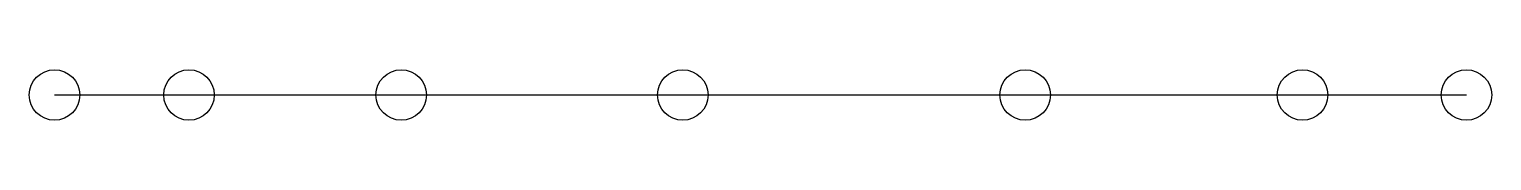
# Model space of a CAD drawing. Header units: millimetres. Extents: x 967 to 2702, y 1847 to 1907.
import ezdxf

# ---------------------------------------------------------------- set-up
doc = ezdxf.new("R2010")
doc.units = ezdxf.units.MM

msp = doc.modelspace()

# ---------------------------------------------------------------- linework, layer by layer
msp.add_line((996.6, 1877), (2672.4, 1877))
for centre in [(996.6, 1877), (1156.2, 1877), (1408.1, 1877), (1742.3, 1877), (2148.7, 1877), (2477.9, 1877), (2672.4, 1877)]:
    msp.add_circle(centre, 30)

doc.saveas('drawing.dxf')
